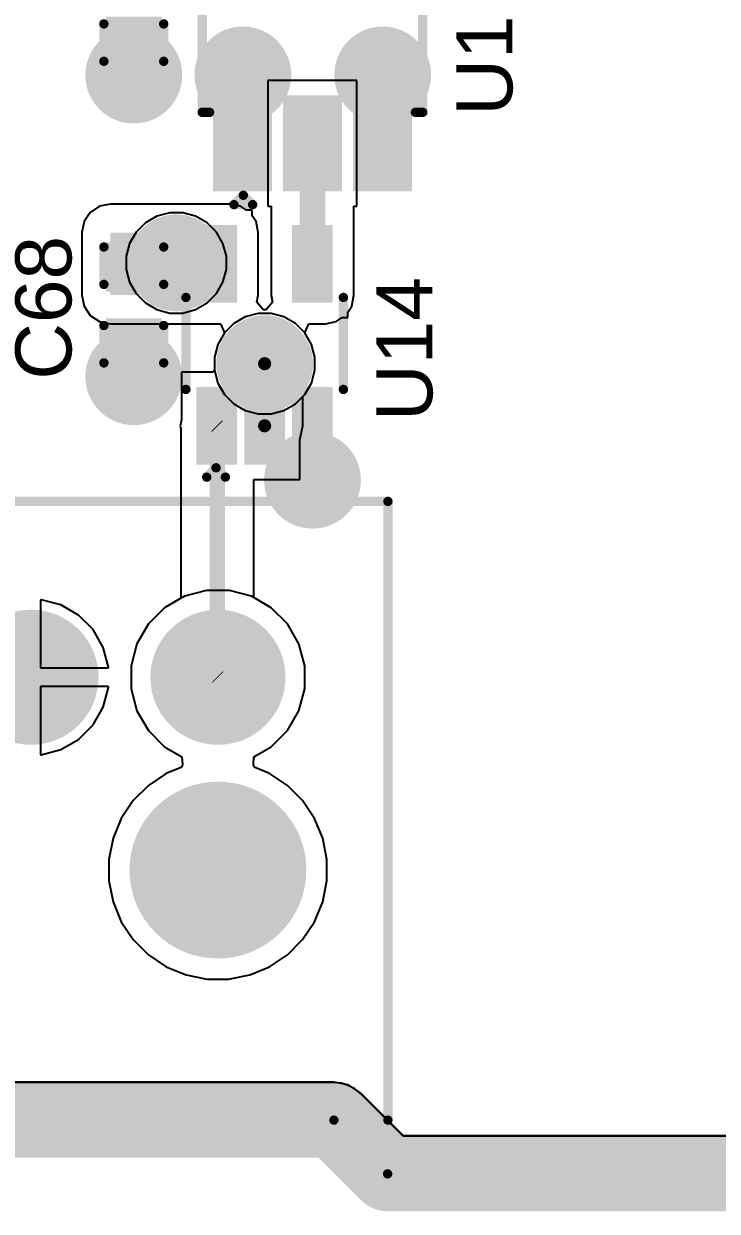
# Model space of a CAD drawing. Header units: inches. Extents: x -0.14 to 3.84, y -0.14 to 3.05.
# Drawn here: x 3.097 to 3.468, y -0.138 to 0.497 of the extents above; entities that cross this region are included whole.
import ezdxf

# ---------------------------------------------------------------- set-up
doc = ezdxf.new("R2010")
doc.units = ezdxf.units.IN
doc.header["$MEASUREMENT"] = 0
for name, color, linetype in [('Board Outline', 216, 'Continuous'), ('Bottom Layer', 5, 'Continuous'), ('Bottom Solder', 6, 'Continuous'), ('Ground Layer', 76, 'Continuous'), ('Multi-Layer', 9, 'Continuous'), ('Pad Holes', 156, 'Continuous'), ('Power Layer', 16, 'Continuous'), ('Top Layer', 1, 'Continuous'), ('Top Overlay', 2, 'Continuous'), ('Top Paste', 8, 'Continuous'), ('Top Solder', 216, 'Continuous'), ('Via Holes', 16, 'Continuous')]:
    doc.layers.add(name, color=color, linetype=linetype)
doc.styles.add('Arial', font='', dxfattribs={"height": 0.2})
doc.styles.get('Arial').set_extended_font_data('Arial')

# ---------------------------------------------------------------- blocks, each defined once
blk = doc.blocks.new('SC70_5_2')
at = {"layer": 'Top Layer'}
for points in [[(-0.0600398, 0.03247955), (-0.0265752, 0.03247955), (-0.0265752, 0.01870005), (-0.0600398, 0.01870005)], [(0.0265742, 0.03247955), (0.0600388, 0.03247955), (0.0600388, 0.01870005), (0.0265742, 0.01870005)], [(-0.0600398, 0.00688955), (-0.0265752, 0.00688955), (-0.0265752, -0.00688995), (-0.0600398, -0.00688995)], [(-0.0600398, -0.01870045), (-0.0265752, -0.01870045), (-0.0265752, -0.03247995), (-0.0600398, -0.03247995)], [(0.0265742, -0.01870045), (0.0600388, -0.01870045), (0.0600388, -0.03247995), (0.0265742, -0.03247995)]]:
    blk.add_hatch(color=1, dxfattribs=at).paths.add_polyline_path(points)
at = {"layer": 'Top Paste'}
for points in [[(-0.0600398, 0.03247955), (-0.0265752, 0.03247955), (-0.0265752, 0.01870005), (-0.0600398, 0.01870005)], [(0.0265742, 0.03247955), (0.0600388, 0.03247955), (0.0600388, 0.01870005), (0.0265742, 0.01870005)], [(-0.0600398, 0.00688955), (-0.0265752, 0.00688955), (-0.0265752, -0.00688995), (-0.0600398, -0.00688995)], [(-0.0600398, -0.01870045), (-0.0265752, -0.01870045), (-0.0265752, -0.03247995), (-0.0600398, -0.03247995)], [(0.0265742, -0.01870045), (0.0600388, -0.01870045), (0.0600388, -0.03247995), (0.0265742, -0.03247995)]]:
    blk.add_hatch(color=8, dxfattribs=at).paths.add_polyline_path(points)
at = {"layer": 'Top Solder'}
for points in [[(-0.0640398, 0.03647955), (-0.0225752, 0.03647955), (-0.0225752, 0.01470005), (-0.0640398, 0.01470005)], [(0.0225742, 0.03647955), (0.0640388, 0.03647955), (0.0640388, 0.01470005), (0.0225742, 0.01470005)], [(-0.0640398, 0.01088955), (-0.0225752, 0.01088955), (-0.0225752, -0.01088995), (-0.0640398, -0.01088995)], [(-0.0640398, -0.01470045), (-0.0225752, -0.01470045), (-0.0225752, -0.03647995), (-0.0640398, -0.03647995)], [(0.0225742, -0.01470045), (0.0640388, -0.01470045), (0.0640388, -0.03647995), (0.0225742, -0.03647995)]]:
    blk.add_hatch(color=216, dxfattribs=at).paths.add_polyline_path(points)
at = {"layer": 'Top Overlay'}
for points in [[(-0.0238735, 0.0421258, 0.005, 0.005, 0), (0.0253385, 0.0421258, 0.005, 0.005, 0)], [(-0.0707955, 0.0309998, 0.005, 0.005, 0), (-0.0657955, 0.0259998, 0.005, 0.005, 0)], [(-0.0707955, 0.0309998, 0.005, 0.005, 0), (-0.0707955, 0.0209998, 0.005, 0.005, 0)], [(-0.0657955, 0.0259998, 0.005, 0.005, 0), (-0.0707955, 0.0209998, 0.005, 0.005, 0)], [(-0.0238735, -0.0421262, 0.005, 0.005, 0), (0.0253385, -0.0421262, 0.005, 0.005, 0)]]:
    blk.add_lwpolyline(points, format="xyseb", dxfattribs=at)
for points in [[(-0.0251235, 0.0421258, 0.0025, 0.0025, 1), (-0.0226235, 0.0421258, 0.0025, 0.0025, 1)], [(0.0240885, 0.0421258, 0.0025, 0.0025, 1), (0.0265885, 0.0421258, 0.0025, 0.0025, 1)], [(-0.0720455, 0.0309998, 0.0025, 0.0025, 1), (-0.0695455, 0.0309998, 0.0025, 0.0025, 1)], [(-0.0720455, 0.0309998, 0.0025, 0.0025, 1), (-0.0695455, 0.0309998, 0.0025, 0.0025, 1)], [(-0.0670455, 0.0259998, 0.0025, 0.0025, 1), (-0.0645455, 0.0259998, 0.0025, 0.0025, 1)], [(-0.0670455, 0.0259998, 0.0025, 0.0025, 1), (-0.0645455, 0.0259998, 0.0025, 0.0025, 1)], [(-0.0720455, 0.0209998, 0.0025, 0.0025, 1), (-0.0695455, 0.0209998, 0.0025, 0.0025, 1)], [(-0.0720455, 0.0209998, 0.0025, 0.0025, 1), (-0.0695455, 0.0209998, 0.0025, 0.0025, 1)], [(-0.0251235, -0.0421262, 0.0025, 0.0025, 1), (-0.0226235, -0.0421262, 0.0025, 0.0025, 1)], [(0.0240885, -0.0421262, 0.0025, 0.0025, 1), (0.0265885, -0.0421262, 0.0025, 0.0025, 1)]]:
    blk.add_lwpolyline(points, format="xyseb", close=True, dxfattribs=at)
blk = doc.blocks.new('SOT_23_5_3')
at = {"layer": 'Top Layer'}
for points in [[(-0.07283505, 0.0492134), (-0.02952795, 0.0492134), (-0.02952795, 0.0255914), (-0.07283505, 0.0255914)], [(0.02952695, 0.0492134), (0.07283405, 0.0492134), (0.07283405, 0.0255914), (0.02952695, 0.0255914)], [(-0.07283505, 0.0118114), (-0.02952795, 0.0118114), (-0.02952795, -0.0118106), (-0.07283505, -0.0118106)], [(-0.07283505, -0.0255906), (-0.02952795, -0.0255906), (-0.02952795, -0.0492126), (-0.07283505, -0.0492126)], [(0.02952695, -0.0255906), (0.07283405, -0.0255906), (0.07283405, -0.0492126), (0.02952695, -0.0492126)]]:
    blk.add_hatch(color=1, dxfattribs=at).paths.add_polyline_path(points)
at = {"layer": 'Top Paste'}
for points in [[(-0.07283505, 0.0492134), (-0.02952795, 0.0492134), (-0.02952795, 0.0255914), (-0.07283505, 0.0255914)], [(0.02952695, 0.0492134), (0.07283405, 0.0492134), (0.07283405, 0.0255914), (0.02952695, 0.0255914)], [(-0.07283505, 0.0118114), (-0.02952795, 0.0118114), (-0.02952795, -0.0118106), (-0.07283505, -0.0118106)], [(-0.07283505, -0.0255906), (-0.02952795, -0.0255906), (-0.02952795, -0.0492126), (-0.07283505, -0.0492126)], [(0.02952695, -0.0255906), (0.07283405, -0.0255906), (0.07283405, -0.0492126), (0.02952695, -0.0492126)]]:
    blk.add_hatch(color=8, dxfattribs=at).paths.add_polyline_path(points)
at = {"layer": 'Top Solder'}
for points in [[(-0.07683505, 0.0532134), (-0.02552795, 0.0532134), (-0.02552795, 0.0215914), (-0.07683505, 0.0215914)], [(0.02552695, 0.0532134), (0.07683405, 0.0532134), (0.07683405, 0.0215914), (0.02552695, 0.0215914)], [(-0.07683505, 0.0158114), (-0.02552795, 0.0158114), (-0.02552795, -0.0158106), (-0.07683505, -0.0158106)], [(-0.07683505, -0.0215906), (-0.02552795, -0.0215906), (-0.02552795, -0.0532126), (-0.07683505, -0.0532126)], [(0.02552695, -0.0215906), (0.07683405, -0.0215906), (0.07683405, -0.0532126), (0.02552695, -0.0532126)]]:
    blk.add_hatch(color=216, dxfattribs=at).paths.add_polyline_path(points)
at = {"layer": 'Top Overlay'}
for points in [[(-0.0346055, 0.0590004, 0.005, 0.005, 0), (-0.0346055, 0.0550624, 0.005, 0.005, 0)], [(-0.0346055, 0.0590004, 0.005, 0.005, 0), (0.0343945, 0.0590004, 0.005, 0.005, 0)], [(0.0343945, 0.0590004, 0.005, 0.005, 0), (0.0343945, 0.0550624, 0.005, 0.005, 0)], [(-0.0839995, 0.0420004, 0.005, 0.005, 0), (-0.0839995, 0.0320004, 0.005, 0.005, 0)], [(-0.0839995, 0.0420004, 0.005, 0.005, 0), (-0.0789995, 0.0370004, 0.005, 0.005, 0)], [(-0.0789995, 0.0370004, 0.005, 0.005, 0), (-0.0839995, 0.0320004, 0.005, 0.005, 0)], [(0.0346465, 0.0173224, 0.005, 0.005, 0), (0.0346465, -0.0164576, 0.005, 0.005, 0)], [(-0.0346055, -0.0550636, 0.005, 0.005, 0), (-0.0346055, -0.0589996, 0.005, 0.005, 0)], [(-0.0346055, -0.0589996, 0.005, 0.005, 0), (0.0343945, -0.0589996, 0.005, 0.005, 0)], [(0.0343945, -0.0550636, 0.005, 0.005, 0), (0.0343945, -0.0589996, 0.005, 0.005, 0)]]:
    blk.add_lwpolyline(points, format="xyseb", dxfattribs=at)
for points in [[(-0.0358555, 0.0590004, 0.0025, 0.0025, 1), (-0.0333555, 0.0590004, 0.0025, 0.0025, 1)], [(-0.0358555, 0.0590004, 0.0025, 0.0025, 1), (-0.0333555, 0.0590004, 0.0025, 0.0025, 1)], [(-0.0358555, 0.0550624, 0.0025, 0.0025, 1), (-0.0333555, 0.0550624, 0.0025, 0.0025, 1)], [(0.0331445, 0.0590004, 0.0025, 0.0025, 1), (0.0356445, 0.0590004, 0.0025, 0.0025, 1)], [(0.0331445, 0.0590004, 0.0025, 0.0025, 1), (0.0356445, 0.0590004, 0.0025, 0.0025, 1)], [(0.0331445, 0.0550624, 0.0025, 0.0025, 1), (0.0356445, 0.0550624, 0.0025, 0.0025, 1)], [(-0.0852495, 0.0420004, 0.0025, 0.0025, 1), (-0.0827495, 0.0420004, 0.0025, 0.0025, 1)], [(-0.0852495, 0.0420004, 0.0025, 0.0025, 1), (-0.0827495, 0.0420004, 0.0025, 0.0025, 1)], [(-0.0802495, 0.0370004, 0.0025, 0.0025, 1), (-0.0777495, 0.0370004, 0.0025, 0.0025, 1)], [(-0.0802495, 0.0370004, 0.0025, 0.0025, 1), (-0.0777495, 0.0370004, 0.0025, 0.0025, 1)], [(-0.0852495, 0.0320004, 0.0025, 0.0025, 1), (-0.0827495, 0.0320004, 0.0025, 0.0025, 1)], [(-0.0852495, 0.0320004, 0.0025, 0.0025, 1), (-0.0827495, 0.0320004, 0.0025, 0.0025, 1)], [(0.0333965, 0.0173224, 0.0025, 0.0025, 1), (0.0358965, 0.0173224, 0.0025, 0.0025, 1)], [(0.0333965, -0.0164576, 0.0025, 0.0025, 1), (0.0358965, -0.0164576, 0.0025, 0.0025, 1)], [(-0.0358555, -0.0550636, 0.0025, 0.0025, 1), (-0.0333555, -0.0550636, 0.0025, 0.0025, 1)], [(-0.0358555, -0.0589996, 0.0025, 0.0025, 1), (-0.0333555, -0.0589996, 0.0025, 0.0025, 1)], [(-0.0358555, -0.0589996, 0.0025, 0.0025, 1), (-0.0333555, -0.0589996, 0.0025, 0.0025, 1)], [(0.0331445, -0.0550636, 0.0025, 0.0025, 1), (0.0356445, -0.0550636, 0.0025, 0.0025, 1)], [(0.0331445, -0.0589996, 0.0025, 0.0025, 1), (0.0356445, -0.0589996, 0.0025, 0.0025, 1)], [(0.0331445, -0.0589996, 0.0025, 0.0025, 1), (0.0356445, -0.0589996, 0.0025, 0.0025, 1)]]:
    blk.add_lwpolyline(points, format="xyseb", close=True, dxfattribs=at)
blk = doc.blocks.new('PLR237_T10BK_28')
at = {"layer": 'Bottom Layer'}
h = blk.add_hatch(color=5, dxfattribs=at)
edge = h.paths.add_edge_path()
edge.add_arc((-0.1000002, 0.0515743), 0.0433071, 0, 360)
h = blk.add_hatch(color=5, dxfattribs=at)
edge = h.paths.add_edge_path()
edge.add_arc((0.0999998, 0.0515743), 0.0433071, 0, 360)
h = blk.add_hatch(color=5, dxfattribs=at)
edge = h.paths.add_edge_path()
edge.add_arc((-0.1000002, -0.0515757), 0.031496, 0, 360)
h = blk.add_hatch(color=5, dxfattribs=at)
edge = h.paths.add_edge_path()
edge.add_arc((-2e-07, -0.0515757), 0.031496, 0, 360)
h = blk.add_hatch(color=5, dxfattribs=at)
edge = h.paths.add_edge_path()
edge.add_arc((0.0999998, -0.0515757), 0.031496, 0, 360)
at = {"layer": 'Bottom Solder'}
h = blk.add_hatch(color=6, dxfattribs=at)
edge = h.paths.add_edge_path()
edge.add_arc((-0.1000002, 0.0515743), 0.0473071, 0, 360)
h = blk.add_hatch(color=6, dxfattribs=at)
edge = h.paths.add_edge_path()
edge.add_arc((0.0999998, 0.0515743), 0.0473071, 0, 360)
h = blk.add_hatch(color=6, dxfattribs=at)
edge = h.paths.add_edge_path()
edge.add_arc((-0.1000002, -0.0515757), 0.035496, 0, 360)
h = blk.add_hatch(color=6, dxfattribs=at)
edge = h.paths.add_edge_path()
edge.add_arc((-2e-07, -0.0515757), 0.035496, 0, 360)
h = blk.add_hatch(color=6, dxfattribs=at)
edge = h.paths.add_edge_path()
edge.add_arc((0.0999998, -0.0515757), 0.035496, 0, 360)
at = {"layer": 'Ground Layer'}
h = blk.add_hatch(color=76, dxfattribs=at)
edge = h.paths.add_edge_path()
edge.add_arc((-0.1000002, 0.0515743), 0.0420472, 0, 360)
h = blk.add_hatch(color=76, dxfattribs=at)
edge = h.paths.add_edge_path()
edge.add_arc((0.0999998, 0.0515743), 0.0420472, 0, 360)
h = blk.add_hatch(color=76, dxfattribs=at)
edge = h.paths.add_edge_path()
edge.add_arc((-0.1000002, -0.0515757), 0.0361417, 0, 360)
h = blk.add_hatch(color=76, dxfattribs=at)
edge = h.paths.add_edge_path()
edge.add_arc((0.0999998, -0.0515757), 0.0361417, 0, 360)
at = {"layer": 'Multi-Layer'}
h = blk.add_hatch(color=9, dxfattribs=at)
edge = h.paths.add_edge_path()
edge.add_arc((-0.1000002, 0.0515743), 0.0433071, 0, 360)
h = blk.add_hatch(color=9, dxfattribs=at)
edge = h.paths.add_edge_path()
edge.add_arc((0.0999998, 0.0515743), 0.0433071, 0, 360)
h = blk.add_hatch(color=9, dxfattribs=at)
edge = h.paths.add_edge_path()
edge.add_arc((-0.1000002, -0.0515757), 0.031496, 0, 360)
h = blk.add_hatch(color=9, dxfattribs=at)
edge = h.paths.add_edge_path()
edge.add_arc((-2e-07, -0.0515757), 0.031496, 0, 360)
h = blk.add_hatch(color=9, dxfattribs=at)
edge = h.paths.add_edge_path()
edge.add_arc((0.0999998, -0.0515757), 0.031496, 0, 360)
at = {"layer": 'Pad Holes'}
h = blk.add_hatch(color=7, dxfattribs=at)
edge = h.paths.add_edge_path()
edge.add_arc((-0.1000002, 0.0515743), 0.0220472, 0, 360)
h = blk.add_hatch(color=7, dxfattribs=at)
edge = h.paths.add_edge_path()
edge.add_arc((0.0999998, 0.0515743), 0.0220472, 0, 360)
h = blk.add_hatch(color=7, dxfattribs=at)
edge = h.paths.add_edge_path()
edge.add_arc((-0.1000002, -0.0515757), 0.0161417, 0, 360)
h = blk.add_hatch(color=7, dxfattribs=at)
edge = h.paths.add_edge_path()
edge.add_arc((-2e-07, -0.0515757), 0.0161417, 0, 360)
h = blk.add_hatch(color=7, dxfattribs=at)
edge = h.paths.add_edge_path()
edge.add_arc((0.0999998, -0.0515757), 0.0161417, 0, 360)
at = {"layer": 'Power Layer'}
h = blk.add_hatch(color=16, dxfattribs=at)
edge = h.paths.add_edge_path()
edge.add_arc((-0.1000002, 0.0515743), 0.0420472, 0, 360)
h = blk.add_hatch(color=16, dxfattribs=at)
edge = h.paths.add_edge_path()
edge.add_arc((0.0999998, 0.0515743), 0.0420472, 0, 360)
h = blk.add_hatch(color=16, dxfattribs=at)
edge = h.paths.add_edge_path()
edge.add_arc((-0.1000002, -0.0515757), 0.0361417, 0, 360)
h = blk.add_hatch(color=16, dxfattribs=at)
edge = h.paths.add_edge_path()
edge.add_arc((-2e-07, -0.0515757), 0.0361417, 0, 360)
h = blk.add_hatch(color=16, dxfattribs=at)
edge = h.paths.add_edge_path()
edge.add_arc((0.0999998, -0.0515757), 0.0361417, 0, 360)
at = {"layer": 'Top Layer'}
h = blk.add_hatch(color=1, dxfattribs=at)
edge = h.paths.add_edge_path()
edge.add_arc((-0.1000002, 0.0515743), 0.0433071, 0, 360)
h = blk.add_hatch(color=1, dxfattribs=at)
edge = h.paths.add_edge_path()
edge.add_arc((0.0999998, 0.0515743), 0.0433071, 0, 360)
h = blk.add_hatch(color=1, dxfattribs=at)
edge = h.paths.add_edge_path()
edge.add_arc((-0.1000002, -0.0515757), 0.031496, 0, 360)
h = blk.add_hatch(color=1, dxfattribs=at)
edge = h.paths.add_edge_path()
edge.add_arc((-2e-07, -0.0515757), 0.031496, 0, 360)
h = blk.add_hatch(color=1, dxfattribs=at)
edge = h.paths.add_edge_path()
edge.add_arc((0.0999998, -0.0515757), 0.031496, 0, 360)
at = {"layer": 'Top Solder'}
h = blk.add_hatch(color=216, dxfattribs=at)
edge = h.paths.add_edge_path()
edge.add_arc((-0.1000002, 0.0515743), 0.0473071, 0, 360)
h = blk.add_hatch(color=216, dxfattribs=at)
edge = h.paths.add_edge_path()
edge.add_arc((0.0999998, 0.0515743), 0.0473071, 0, 360)
h = blk.add_hatch(color=216, dxfattribs=at)
edge = h.paths.add_edge_path()
edge.add_arc((-0.1000002, -0.0515757), 0.035496, 0, 360)
h = blk.add_hatch(color=216, dxfattribs=at)
edge = h.paths.add_edge_path()
edge.add_arc((-2e-07, -0.0515757), 0.035496, 0, 360)
h = blk.add_hatch(color=216, dxfattribs=at)
edge = h.paths.add_edge_path()
edge.add_arc((0.0999998, -0.0515757), 0.035496, 0, 360)
at = {"layer": 'Top Overlay'}
for points in [[(0.1909458, 0.1853543, 0.005, 0.005, 0), (-0.1909442, 0.1853543, 0.005, 0.005, 0)], [(-0.1909442, 0.1853543, 0.005, 0.005, 0), (-0.1909442, -0.1456697, 0.005, 0.005, 0)], [(0.1909458, 0.1853543, 0.005, 0.005, 0), (0.1909458, -0.1456697, 0.005, 0.005, 0)], [(0.1909458, -0.1456697, 0.005, 0.005, 0), (-0.1909442, -0.1456697, 0.005, 0.005, 0)]]:
    blk.add_lwpolyline(points, format="xyseb", dxfattribs=at)
for points in [[(-0.1921942, 0.1853543, 0.0025, 0.0025, 1), (-0.1896942, 0.1853543, 0.0025, 0.0025, 1)], [(-0.1921942, 0.1853543, 0.0025, 0.0025, 1), (-0.1896942, 0.1853543, 0.0025, 0.0025, 1)], [(0.1896958, 0.1853543, 0.0025, 0.0025, 1), (0.1921958, 0.1853543, 0.0025, 0.0025, 1)], [(0.1896958, 0.1853543, 0.0025, 0.0025, 1), (0.1921958, 0.1853543, 0.0025, 0.0025, 1)], [(-0.1921942, -0.1456697, 0.0025, 0.0025, 1), (-0.1896942, -0.1456697, 0.0025, 0.0025, 1)], [(-0.1921942, -0.1456697, 0.0025, 0.0025, 1), (-0.1896942, -0.1456697, 0.0025, 0.0025, 1)], [(0.1896958, -0.1456697, 0.0025, 0.0025, 1), (0.1921958, -0.1456697, 0.0025, 0.0025, 1)], [(0.1896958, -0.1456697, 0.0025, 0.0025, 1), (0.1921958, -0.1456697, 0.0025, 0.0025, 1)]]:
    blk.add_lwpolyline(points, format="xyseb", close=True, dxfattribs=at)
at = {"layer": 'Top Overlay', "style": 'Arial'}
blk.add_text('1', height=0.03, rotation=180, dxfattribs=at).set_placement((0.1696948, -0.0304234))
blk = doc.blocks.new('C___0402_98')
at = {"layer": 'Top Layer'}
for points in [[(-0.0275001, -0.0125002), (-0.0275001, 0.0124998), (-0.0095001, 0.0124998), (-0.009500100000000001, -0.0125002)], [(0.009499899999999999, -0.0125002), (0.009499900000000002, 0.0124998), (0.0274999, 0.0124998), (0.0274999, -0.0125002)]]:
    blk.add_hatch(color=1, dxfattribs=at).paths.add_polyline_path(points)
at = {"layer": 'Top Paste'}
for points in [[(-0.0275001, -0.0125002), (-0.0275001, 0.0124998), (-0.0095001, 0.0124998), (-0.009500100000000001, -0.0125002)], [(0.009499899999999999, -0.0125002), (0.009499900000000002, 0.0124998), (0.0274999, 0.0124998), (0.0274999, -0.0125002)]]:
    blk.add_hatch(color=8, dxfattribs=at).paths.add_polyline_path(points)
at = {"layer": 'Top Solder'}
for points in [[(-0.0298623, -0.0148624), (-0.0298623, 0.014862), (-0.007137899999999998, 0.014862), (-0.007137900000000002, -0.0148624)], [(0.007137699999999999, -0.0148624), (0.007137700000000001, 0.014862), (0.0298621, 0.014862), (0.0298621, -0.0148624)]]:
    blk.add_hatch(color=216, dxfattribs=at).paths.add_polyline_path(points)
at = {"layer": 'Top Overlay'}
for points in [[(-0.0310001, 0.0159998, 0.005, 0.005, 0), (-0.0110001, 0.0159998, 0.005, 0.005, 0)], [(-0.0310001, 0.0159998, 0.005, 0.005, 0), (-0.0310001, -0.0160002, 0.005, 0.005, 0)], [(0.0109999, 0.0159998, 0.005, 0.005, 0), (0.0309999, 0.0159998, 0.005, 0.005, 0)], [(0.0309999, 0.0159998, 0.005, 0.005, 0), (0.0309999, -0.0160002, 0.005, 0.005, 0)], [(-0.0310001, -0.0160002, 0.005, 0.005, 0), (-0.0110001, -0.0160002, 0.005, 0.005, 0)], [(0.0109999, -0.0160002, 0.005, 0.005, 0), (0.0309999, -0.0160002, 0.005, 0.005, 0)]]:
    blk.add_lwpolyline(points, format="xyseb", dxfattribs=at)
for points in [[(-0.0322501, 0.0159998, 0.0025, 0.0025, 1), (-0.0297501, 0.0159998, 0.0025, 0.0025, 1)], [(-0.0322501, 0.0159998, 0.0025, 0.0025, 1), (-0.0297501, 0.0159998, 0.0025, 0.0025, 1)], [(-0.0122501, 0.0159998, 0.0025, 0.0025, 1), (-0.0097501, 0.0159998, 0.0025, 0.0025, 1)], [(0.0097499, 0.0159998, 0.0025, 0.0025, 1), (0.0122499, 0.0159998, 0.0025, 0.0025, 1)], [(0.0297499, 0.0159998, 0.0025, 0.0025, 1), (0.0322499, 0.0159998, 0.0025, 0.0025, 1)], [(0.0297499, 0.0159998, 0.0025, 0.0025, 1), (0.0322499, 0.0159998, 0.0025, 0.0025, 1)], [(-0.0322501, -0.0160002, 0.0025, 0.0025, 1), (-0.0297501, -0.0160002, 0.0025, 0.0025, 1)], [(-0.0322501, -0.0160002, 0.0025, 0.0025, 1), (-0.0297501, -0.0160002, 0.0025, 0.0025, 1)], [(-0.0122501, -0.0160002, 0.0025, 0.0025, 1), (-0.0097501, -0.0160002, 0.0025, 0.0025, 1)], [(0.0097499, -0.0160002, 0.0025, 0.0025, 1), (0.0122499, -0.0160002, 0.0025, 0.0025, 1)], [(0.0297499, -0.0160002, 0.0025, 0.0025, 1), (0.0322499, -0.0160002, 0.0025, 0.0025, 1)], [(0.0297499, -0.0160002, 0.0025, 0.0025, 1), (0.0322499, -0.0160002, 0.0025, 0.0025, 1)]]:
    blk.add_lwpolyline(points, format="xyseb", close=True, dxfattribs=at)
blk = doc.blocks.new('C___0402_99')
at = {"layer": 'Top Layer'}
for points in [[(-0.0275006, -0.0125002), (-0.0275006, 0.0124998), (-0.009500599999999998, 0.0124998), (-0.009500600000000001, -0.0125002)], [(0.009499399999999998, -0.0125002), (0.009499400000000002, 0.0124998), (0.0274994, 0.0124998), (0.0274994, -0.0125002)]]:
    blk.add_hatch(color=1, dxfattribs=at).paths.add_polyline_path(points)
at = {"layer": 'Top Paste'}
for points in [[(-0.0275006, -0.0125002), (-0.0275006, 0.0124998), (-0.009500599999999998, 0.0124998), (-0.009500600000000001, -0.0125002)], [(0.009499399999999998, -0.0125002), (0.009499400000000002, 0.0124998), (0.0274994, 0.0124998), (0.0274994, -0.0125002)]]:
    blk.add_hatch(color=8, dxfattribs=at).paths.add_polyline_path(points)
at = {"layer": 'Top Solder'}
for points in [[(-0.0298628, -0.0148624), (-0.0298628, 0.014862), (-0.007138399999999999, 0.014862), (-0.007138400000000001, -0.0148624)], [(0.007137199999999999, -0.0148624), (0.007137200000000002, 0.014862), (0.0298616, 0.014862), (0.0298616, -0.0148624)]]:
    blk.add_hatch(color=216, dxfattribs=at).paths.add_polyline_path(points)
at = {"layer": 'Top Overlay'}
for points in [[(-0.0310006, 0.0159998, 0.005, 0.005, 0), (-0.0310006, -0.0160002, 0.005, 0.005, 0)], [(-0.0310006, 0.0159998, 0.005, 0.005, 0), (-0.0110006, 0.0159998, 0.005, 0.005, 0)], [(0.0109994, 0.0159998, 0.005, 0.005, 0), (0.0309994, 0.0159998, 0.005, 0.005, 0)], [(0.0309994, 0.0159998, 0.005, 0.005, 0), (0.0309994, -0.0160002, 0.005, 0.005, 0)], [(-0.0310006, -0.0160002, 0.005, 0.005, 0), (-0.0110006, -0.0160002, 0.005, 0.005, 0)], [(0.0109994, -0.0160002, 0.005, 0.005, 0), (0.0309994, -0.0160002, 0.005, 0.005, 0)]]:
    blk.add_lwpolyline(points, format="xyseb", dxfattribs=at)
for points in [[(-0.0322506, 0.0159998, 0.0025, 0.0025, 1), (-0.0297506, 0.0159998, 0.0025, 0.0025, 1)], [(-0.0322506, 0.0159998, 0.0025, 0.0025, 1), (-0.0297506, 0.0159998, 0.0025, 0.0025, 1)], [(-0.0122506, 0.0159998, 0.0025, 0.0025, 1), (-0.0097506, 0.0159998, 0.0025, 0.0025, 1)], [(0.0097494, 0.0159998, 0.0025, 0.0025, 1), (0.0122494, 0.0159998, 0.0025, 0.0025, 1)], [(0.0297494, 0.0159998, 0.0025, 0.0025, 1), (0.0322494, 0.0159998, 0.0025, 0.0025, 1)], [(0.0297494, 0.0159998, 0.0025, 0.0025, 1), (0.0322494, 0.0159998, 0.0025, 0.0025, 1)], [(-0.0322506, -0.0160002, 0.0025, 0.0025, 1), (-0.0297506, -0.0160002, 0.0025, 0.0025, 1)], [(-0.0322506, -0.0160002, 0.0025, 0.0025, 1), (-0.0297506, -0.0160002, 0.0025, 0.0025, 1)], [(-0.0122506, -0.0160002, 0.0025, 0.0025, 1), (-0.0097506, -0.0160002, 0.0025, 0.0025, 1)], [(0.0097494, -0.0160002, 0.0025, 0.0025, 1), (0.0122494, -0.0160002, 0.0025, 0.0025, 1)], [(0.0297494, -0.0160002, 0.0025, 0.0025, 1), (0.0322494, -0.0160002, 0.0025, 0.0025, 1)], [(0.0297494, -0.0160002, 0.0025, 0.0025, 1), (0.0322494, -0.0160002, 0.0025, 0.0025, 1)]]:
    blk.add_lwpolyline(points, format="xyseb", close=True, dxfattribs=at)

msp = doc.modelspace()

# ---------------------------------------------------------------- hatches: boundary and pattern name
at = {"layer": 'Bottom Layer'}
h = msp.add_hatch(color=5, dxfattribs=at)
edge = h.paths.add_edge_path()
edge.add_arc((3.1557488, 0.4696979), 0.011811, 0, 360)
h = msp.add_hatch(color=5, dxfattribs=at)
edge = h.paths.add_edge_path()
edge.add_arc((3.2141222, 0.4697906), 0.011811, 0, 360)
h = msp.add_hatch(color=5, dxfattribs=at)
edge = h.paths.add_edge_path()
edge.add_arc((3.2889262, 0.4697906), 0.011811, 0, 360)
h = msp.add_hatch(color=5, dxfattribs=at)
edge = h.paths.add_edge_path()
edge.add_arc((3.1784777, 0.3692374), 0.011811, 0, 360)
h = msp.add_hatch(color=5, dxfattribs=at)
edge = h.paths.add_edge_path()
edge.add_arc((3.2257478, 0.3153135), 0.011811, 0, 360)
h = msp.add_hatch(color=5, dxfattribs=at)
edge = h.paths.add_edge_path()
edge.add_arc((3.1557488, 0.3083559), 0.011811, 0, 360)
h = msp.add_hatch(color=5, dxfattribs=at)
edge = h.paths.add_edge_path()
edge.add_arc((3.2513388, 0.253), 0.011811, 0, 360)
at = {"layer": 'Bottom Solder'}
h = msp.add_hatch(color=6, dxfattribs=at)
edge = h.paths.add_edge_path()
edge.add_arc((3.1557488, 0.4696979), 0.015811, 0, 360)
h = msp.add_hatch(color=6, dxfattribs=at)
edge = h.paths.add_edge_path()
edge.add_arc((3.2141222, 0.4697906), 0.015811, 0, 360)
h = msp.add_hatch(color=6, dxfattribs=at)
edge = h.paths.add_edge_path()
edge.add_arc((3.2889262, 0.4697906), 0.015811, 0, 360)
h = msp.add_hatch(color=6, dxfattribs=at)
edge = h.paths.add_edge_path()
edge.add_arc((3.1784777, 0.3692374), 0.015811, 0, 360)
h = msp.add_hatch(color=6, dxfattribs=at)
edge = h.paths.add_edge_path()
edge.add_arc((3.2257478, 0.3153135), 0.015811, 0, 360)
h = msp.add_hatch(color=6, dxfattribs=at)
edge = h.paths.add_edge_path()
edge.add_arc((3.1557488, 0.3083559), 0.015811, 0, 360)
h = msp.add_hatch(color=6, dxfattribs=at)
edge = h.paths.add_edge_path()
edge.add_arc((3.2513388, 0.253), 0.015811, 0, 360)
at = {"layer": 'Ground Layer'}
h = msp.add_hatch(color=76, dxfattribs=at)
edge = h.paths.add_edge_path()
edge.add_arc((3.1784777, 0.3692374), 0.0259055, 0, 360)
h = msp.add_hatch(color=76, dxfattribs=at)
edge = h.paths.add_edge_path()
edge.add_arc((3.2257478, 0.3153135), 0.0259055, 0, 360)
at = {"layer": 'Power Layer'}
h = msp.add_hatch(color=16, dxfattribs=at)
edge = h.paths.add_edge_path()
edge.add_arc((3.1557488, 0.4696979), 0.0259055, 0, 360)
h = msp.add_hatch(color=16, dxfattribs=at)
edge = h.paths.add_edge_path()
edge.add_arc((3.2141222, 0.4697906), 0.0259055, 0, 360)
h = msp.add_hatch(color=16, dxfattribs=at)
edge = h.paths.add_edge_path()
edge.add_arc((3.2889262, 0.4697906), 0.0259055, 0, 360)
h = msp.add_hatch(color=16, dxfattribs=at)
edge = h.paths.add_edge_path()
edge.add_arc((3.1557488, 0.3083559), 0.0259055, 0, 360)
h = msp.add_hatch(color=16, dxfattribs=at)
edge = h.paths.add_edge_path()
edge.add_arc((3.2513388, 0.253), 0.0259055, 0, 360)
at = {"layer": 'Top Layer'}
for points in [[(3.1438972, 0.4698577), (3.1675552, 0.4698577), (3.1675552, 0.4895793), (3.1438972, 0.4895793)], [(3.244449, 0.3519731), (3.2582286, 0.3519731), (3.2582286, 0.4332173), (3.244449, 0.4332173)], [(3.1432488, 0.3519731), (3.2070486, 0.3519731), (3.2070486, 0.3854377), (3.1432488, 0.3854377)], [(3.1438972, 0.3085157), (3.1675552, 0.3085157), (3.1675552, 0.3282373), (3.1438972, 0.3282373)]]:
    msp.add_hatch(color=1, dxfattribs=at).paths.add_polyline_path(points)
h = msp.add_hatch(color=1, dxfattribs=at)
edge = h.paths.add_edge_path()
edge.add_arc((3.1557488, 0.4696979), 0.011811, 0, 360)
h = msp.add_hatch(color=1, dxfattribs=at)
edge = h.paths.add_edge_path()
edge.add_arc((3.2141222, 0.4697906), 0.011811, 0, 360)
h = msp.add_hatch(color=1, dxfattribs=at)
edge = h.paths.add_edge_path()
edge.add_arc((3.2889262, 0.4697906), 0.011811, 0, 360)
h = msp.add_hatch(color=1, dxfattribs=at)
edge = h.paths.add_edge_path()
edge.add_arc((3.1784777, 0.3692374), 0.011811, 0, 360)
h = msp.add_hatch(color=1, dxfattribs=at)
edge = h.paths.add_edge_path()
edge.add_arc((3.2257478, 0.3153135), 0.011811, 0, 360)
h = msp.add_hatch(color=1, dxfattribs=at)
edge = h.paths.add_edge_path()
edge.add_arc((3.1557488, 0.3083559), 0.011811, 0, 360)
h = msp.add_hatch(color=1, dxfattribs=at)
edge = h.paths.add_edge_path()
edge.add_arc((3.2513388, 0.253), 0.011811, 0, 360)
at = {"layer": 'Top Solder'}
h = msp.add_hatch(color=216, dxfattribs=at)
edge = h.paths.add_edge_path()
edge.add_arc((3.1557488, 0.4696979), 0.015811, 0, 360)
h = msp.add_hatch(color=216, dxfattribs=at)
edge = h.paths.add_edge_path()
edge.add_arc((3.2141222, 0.4697906), 0.015811, 0, 360)
h = msp.add_hatch(color=216, dxfattribs=at)
edge = h.paths.add_edge_path()
edge.add_arc((3.2889262, 0.4697906), 0.015811, 0, 360)
h = msp.add_hatch(color=216, dxfattribs=at)
edge = h.paths.add_edge_path()
edge.add_arc((3.1784777, 0.3692374), 0.015811, 0, 360)
h = msp.add_hatch(color=216, dxfattribs=at)
edge = h.paths.add_edge_path()
edge.add_arc((3.2257478, 0.3153135), 0.015811, 0, 360)
h = msp.add_hatch(color=216, dxfattribs=at)
edge = h.paths.add_edge_path()
edge.add_arc((3.1557488, 0.3083559), 0.015811, 0, 360)
h = msp.add_hatch(color=216, dxfattribs=at)
edge = h.paths.add_edge_path()
edge.add_arc((3.2513388, 0.253), 0.015811, 0, 360)
at = {"layer": 'Via Holes'}
h = msp.add_hatch(color=7, dxfattribs=at)
edge = h.paths.add_edge_path()
edge.add_arc((3.1557488, 0.4696979), 0.0059055, 0, 360)
h = msp.add_hatch(color=7, dxfattribs=at)
edge = h.paths.add_edge_path()
edge.add_arc((3.2141222, 0.4697906), 0.0059055, 0, 360)
h = msp.add_hatch(color=7, dxfattribs=at)
edge = h.paths.add_edge_path()
edge.add_arc((3.2889262, 0.4697906), 0.0059055, 0, 360)
h = msp.add_hatch(color=7, dxfattribs=at)
edge = h.paths.add_edge_path()
edge.add_arc((3.1784777, 0.3692374), 0.0059055, 0, 360)
h = msp.add_hatch(color=7, dxfattribs=at)
edge = h.paths.add_edge_path()
edge.add_arc((3.2257478, 0.3153135), 0.0059055, 0, 360)
h = msp.add_hatch(color=7, dxfattribs=at)
edge = h.paths.add_edge_path()
edge.add_arc((3.1557488, 0.3083559), 0.0059055, 0, 360)
h = msp.add_hatch(color=7, dxfattribs=at)
edge = h.paths.add_edge_path()
edge.add_arc((3.2513388, 0.253), 0.0059055, 0, 360)

# ---------------------------------------------------------------- linework, layer by layer
at = {"layer": 'Board Outline'}
for points in [[(2.9386968, -0.0893806, 0.005, 0.005, 0), (3.2628008, -0.0893806, 0.005, 0.005, 0)], [(3.2628008, -0.0893806, 0.005, 0.005, 0), (3.2915339, -0.1181137, 0.005, 0.005, 0)], [(3.2915339, -0.1181137, 0.005, 0.005, 0), (3.8188952, -0.1181137, 0.005, 0.005, 0)]]:
    msp.add_lwpolyline(points, format="xyseb", dxfattribs=at)
for points in [[(3.2615508, -0.0893806, 0.0025, 0.0025, 1), (3.2640508, -0.0893806, 0.0025, 0.0025, 1)], [(3.2615508, -0.0893806, 0.0025, 0.0025, 1), (3.2640508, -0.0893806, 0.0025, 0.0025, 1)], [(3.2902839, -0.1181137, 0.0025, 0.0025, 1), (3.2927839, -0.1181137, 0.0025, 0.0025, 1)], [(3.2902839, -0.1181137, 0.0025, 0.0025, 1), (3.2927839, -0.1181137, 0.0025, 0.0025, 1)]]:
    msp.add_lwpolyline(points, format="xyseb", close=True, dxfattribs=at)
at = {"layer": 'Bottom Layer'}
for p, q in [((3.168129, 0.3942213), (3.1620153, 0.3906916)), ((3.174948, 0.3960484), (3.168129, 0.3942213)), ((3.1820074, 0.3960484), (3.174948, 0.3960484)), ((3.1888264, 0.3942213), (3.1820074, 0.3960484)), ((3.1949401, 0.3906916), (3.1888264, 0.3942213)), ((3.1620153, 0.3906916), (3.1570235, 0.3856998)), ((3.1999319, 0.3856998), (3.1949401, 0.3906916)), ((3.1570235, 0.3856998), (3.1534938, 0.3795861)), ((3.2034616, 0.3795861), (3.1999319, 0.3856998)), ((3.1534938, 0.3795861), (3.1516667, 0.3727671)), ((3.2052887, 0.3727671), (3.2034616, 0.3795861)), ((3.1516667, 0.3727671), (3.1516667, 0.3657077)), ((3.2052887, 0.3657077), (3.2052887, 0.3727671)), ((3.1516667, 0.3657077), (3.1534938, 0.3588887)), ((3.2034616, 0.3588887), (3.2052887, 0.3657077)), ((3.1534938, 0.3588887), (3.1570235, 0.352775)), ((3.1999319, 0.352775), (3.2034616, 0.3588887)), ((3.1570235, 0.352775), (3.1620153, 0.3477832)), ((3.1949401, 0.3477832), (3.1999319, 0.352775)), ((3.1620153, 0.3477832), (3.168129, 0.3442535)), ((3.168129, 0.3442535), (3.174948, 0.3424264)), ((3.1820074, 0.3424264), (3.1888264, 0.3442535)), ((3.1888264, 0.3442535), (3.1949401, 0.3477832)), ((3.174948, 0.3424264), (3.1820074, 0.3424264)), ((3.2092854, 0.3367677), (3.2042936, 0.3317759)), ((3.2153991, 0.3402974), (3.2092854, 0.3367677)), ((3.2222181, 0.3421245), (3.2153991, 0.3402974)), ((3.2292775, 0.3421245), (3.2222181, 0.3421245)), ((3.2360965, 0.3402974), (3.2292775, 0.3421245)), ((3.2422102, 0.3367677), (3.2360965, 0.3402974)), ((3.247202, 0.3317759), (3.2422102, 0.3367677)), ((3.2042936, 0.3317759), (3.2007639, 0.3256622)), ((3.2507317, 0.3256622), (3.247202, 0.3317759)), ((3.2007639, 0.3256622), (3.1989368, 0.3188432)), ((3.2525588, 0.3188432), (3.2507317, 0.3256622)), ((3.1989368, 0.3188432), (3.1989368, 0.3117838)), ((3.2525588, 0.3117838), (3.2525588, 0.3188432)), ((3.1989368, 0.3117838), (3.2007639, 0.3049648)), ((3.2507317, 0.3049648), (3.2525588, 0.3117838)), ((3.2007639, 0.3049648), (3.2042936, 0.2988511)), ((3.247202, 0.2988511), (3.2507317, 0.3049648)), ((3.2042936, 0.2988511), (3.2092854, 0.2938593)), ((3.2422102, 0.2938593), (3.247202, 0.2988511)), ((3.2092854, 0.2938593), (3.2153991, 0.2903296)), ((3.2360965, 0.2903296), (3.2422102, 0.2938593)), ((3.2153991, 0.2903296), (3.2222181, 0.2885025)), ((3.2222181, 0.2885025), (3.2292775, 0.2885025)), ((3.2292775, 0.2885025), (3.2360965, 0.2903296)), ((3.182802, 0.1908768), (3.1721996, 0.1847555)), ((3.1946275, 0.1940454), (3.182802, 0.1908768)), ((3.2068701, 0.1940454), (3.1946275, 0.1940454)), ((3.2186956, 0.1908768), (3.2068701, 0.1940454)), ((3.229298, 0.1847555), (3.2186956, 0.1908768)), ((3.1062119, 0.1890454), (3.1057488, 0.1890454)), ((3.1057488, 0.1890454), (3.1057488, 0.1525494)), ((3.1167657, 0.1862175), (3.1062119, 0.1890454)), ((3.126228, 0.1807545), (3.1167657, 0.1862175)), ((3.1721996, 0.1847555), (3.1635427, 0.1760986)), ((3.2379549, 0.1760986), (3.229298, 0.1847555)), ((3.1339539, 0.1730286), (3.126228, 0.1807545)), ((3.1394169, 0.1635663), (3.1339539, 0.1730286)), ((3.1635427, 0.1760986), (3.1574214, 0.1654962)), ((3.2440762, 0.1654962), (3.2379549, 0.1760986)), ((3.1574214, 0.1654962), (3.1542528, 0.1536707)), ((3.2472448, 0.1536707), (3.2440762, 0.1654962)), ((3.1422448, 0.1530125), (3.1394169, 0.1635663)), ((3.1057488, 0.1525494), (3.1422448, 0.1525494)), ((3.1422448, 0.1525494), (3.1422448, 0.1530125)), ((3.1542528, 0.1536707), (3.1542528, 0.1414281)), ((3.2472448, 0.1414281), (3.2472448, 0.1536707)), ((3.1422448, 0.1425494), (3.1057488, 0.1425494)), ((3.1057488, 0.1425494), (3.1057488, 0.1060534)), ((3.1394169, 0.1315325), (3.1422448, 0.1420863)), ((3.1422448, 0.1420863), (3.1422448, 0.1425494)), ((3.1542528, 0.1414281), (3.1574214, 0.1296026)), ((3.2440762, 0.1296026), (3.2472448, 0.1414281)), ((3.1339539, 0.1220702), (3.1394169, 0.1315325)), ((3.1574214, 0.1296026), (3.1635427, 0.1190002)), ((3.2379549, 0.1190002), (3.2440762, 0.1296026)), ((3.126228, 0.1143443), (3.1339539, 0.1220702)), ((3.1635427, 0.1190002), (3.1721996, 0.1103433)), ((3.229298, 0.1103433), (3.2379549, 0.1190002)), ((3.1062119, 0.1060534), (3.1167657, 0.1088813)), ((3.1167657, 0.1088813), (3.126228, 0.1143443)), ((3.1721996, 0.1103433), (3.1815245, 0.1049596)), ((3.2199731, 0.1049596), (3.229298, 0.1103433)), ((3.1057488, 0.1060534), (3.1062119, 0.1060534)), ((3.1815245, 0.1049596), (3.181787, 0.100838)), ((3.2197106, 0.100838), (3.2199731, 0.1049596)), ((3.17313, 0.0960705), (3.1635802, 0.0896895)), ((3.1813823, 0.0994887), (3.17313, 0.0960705)), ((3.181787, 0.100838), (3.1813823, 0.0994887)), ((3.2201153, 0.0994887), (3.2197106, 0.100838)), ((3.2283676, 0.0960705), (3.2201153, 0.0994887)), ((3.2379174, 0.0896895), (3.2283676, 0.0960705)), ((3.1635802, 0.0896895), (3.1554587, 0.081568)), ((3.2460389, 0.081568), (3.2379174, 0.0896895)), ((3.1554587, 0.081568), (3.1490777, 0.0720182)), ((3.2524199, 0.0720182), (3.2460389, 0.081568)), ((3.1490777, 0.0720182), (3.1446824, 0.0614069)), ((3.2568152, 0.0614069), (3.2524199, 0.0720182)), ((3.1446824, 0.0614069), (3.1424417, 0.0501421)), ((3.2590559, 0.0501421), (3.2568152, 0.0614069)), ((3.1424417, 0.0501421), (3.1424417, 0.0386567)), ((3.2590559, 0.0386567), (3.2590559, 0.0501421)), ((3.1424417, 0.0386567), (3.1446824, 0.0273919)), ((3.2568152, 0.0273919), (3.2590559, 0.0386567)), ((3.1446824, 0.0273919), (3.1490777, 0.0167806)), ((3.2524199, 0.0167806), (3.2568152, 0.0273919)), ((3.1490777, 0.0167806), (3.1554587, 0.0072308)), ((3.2460389, 0.0072308), (3.2524199, 0.0167806)), ((3.1554587, 0.0072308), (3.1635802, -0.0008907)), ((3.2379174, -0.0008907), (3.2460389, 0.0072308)), ((3.1635802, -0.0008907), (3.17313, -0.0072717)), ((3.2283676, -0.0072717), (3.2379174, -0.0008907)), ((3.17313, -0.0072717), (3.1837413, -0.011667)), ((3.1837413, -0.011667), (3.1950061, -0.0139077)), ((3.2064915, -0.0139077), (3.2177563, -0.011667)), ((3.2177563, -0.011667), (3.2283676, -0.0072717)), ((3.1950061, -0.0139077), (3.2064915, -0.0139077)), ((3.2628006, -0.0689893), (2.938697, -0.0689893)), ((3.2706042, -0.0705415), (3.2628006, -0.0689893)), ((3.2772198, -0.0749619), (3.2706042, -0.0705415)), ((3.2999803, -0.0977224), (3.2772198, -0.0749619)), ((3.7985039, -0.0977224), (3.2999803, -0.0977224))]:
    msp.add_line(p, q, dxfattribs=at)
at = {"layer": 'Ground Layer'}
for p, q in [((3.2628008, -0.0692838), (2.9386968, -0.0692838)), ((3.2667215, -0.0696699), (3.2628008, -0.0692838)), ((3.2704915, -0.0708136), (3.2667215, -0.0696699)), ((3.273966, -0.0726707), (3.2704915, -0.0708136)), ((3.2770114, -0.07517), (3.273966, -0.0726707)), ((3.2998583, -0.0980169), (3.2770114, -0.07517)), ((3.7987984, -0.0980169), (3.2998583, -0.0980169))]:
    msp.add_line(p, q, dxfattribs=at)
for points in [[(2.9386968, -0.0893806, 0.04, 0.04, 0), (3.2628008, -0.0893806, 0.04, 0.04, 0)], [(3.2628008, -0.0893806, 0.04, 0.04, 0), (3.2915339, -0.1181137, 0.04, 0.04, 0)], [(3.2915339, -0.1181137, 0.04, 0.04, 0), (3.8188952, -0.1181137, 0.04, 0.04, 0)]]:
    msp.add_lwpolyline(points, format="xyseb", dxfattribs=at)
for points in [[(3.2528008, -0.0893806, 0.02, 0.02, 1), (3.2728008, -0.0893806, 0.02, 0.02, 1)], [(3.2528008, -0.0893806, 0.02, 0.02, 1), (3.2728008, -0.0893806, 0.02, 0.02, 1)], [(3.2815339, -0.1181137, 0.02, 0.02, 1), (3.3015339, -0.1181137, 0.02, 0.02, 1)], [(3.2815339, -0.1181137, 0.02, 0.02, 1), (3.3015339, -0.1181137, 0.02, 0.02, 1)]]:
    msp.add_lwpolyline(points, format="xyseb", close=True, dxfattribs=at)
at = {"layer": 'Power Layer'}
for p, q in [((3.2628008, -0.0692838), (2.9386968, -0.0692838)), ((3.2667215, -0.0696699), (3.2628008, -0.0692838)), ((3.2704915, -0.0708136), (3.2667215, -0.0696699)), ((3.273966, -0.0726707), (3.2704915, -0.0708136)), ((3.2770114, -0.07517), (3.273966, -0.0726707)), ((3.2998583, -0.0980169), (3.2770114, -0.07517)), ((3.7987984, -0.0980169), (3.2998583, -0.0980169))]:
    msp.add_line(p, q, dxfattribs=at)
for points in [[(2.9386968, -0.0893806, 0.04, 0.04, 0), (3.2628008, -0.0893806, 0.04, 0.04, 0)], [(3.2628008, -0.0893806, 0.04, 0.04, 0), (3.2915339, -0.1181137, 0.04, 0.04, 0)], [(3.2915339, -0.1181137, 0.04, 0.04, 0), (3.8188952, -0.1181137, 0.04, 0.04, 0)]]:
    msp.add_lwpolyline(points, format="xyseb", dxfattribs=at)
for points in [[(3.2528008, -0.0893806, 0.02, 0.02, 1), (3.2728008, -0.0893806, 0.02, 0.02, 1)], [(3.2528008, -0.0893806, 0.02, 0.02, 1), (3.2728008, -0.0893806, 0.02, 0.02, 1)], [(3.2815339, -0.1181137, 0.02, 0.02, 1), (3.3015339, -0.1181137, 0.02, 0.02, 1)], [(3.2815339, -0.1181137, 0.02, 0.02, 1), (3.3015339, -0.1181137, 0.02, 0.02, 1)]]:
    msp.add_lwpolyline(points, format="xyseb", close=True, dxfattribs=at)
at = {"layer": 'Top Layer'}
for p, q in [((3.2751498, 0.4668709), (3.2275278, 0.4668709)), ((3.2275278, 0.4668709), (3.2275278, 0.3995639)), ((3.2751498, 0.3995639), (3.2751498, 0.4668709)), ((3.1432488, 0.4007316), (3.1373961, 0.3995674)), ((3.2070486, 0.4007316), (3.1432488, 0.4007316)), ((3.2129013, 0.3995674), (3.2070486, 0.4007316)), ((3.1324344, 0.3962521), (3.1291191, 0.3912904)), ((3.1373961, 0.3995674), (3.1324344, 0.3962521)), ((3.2160886, 0.3974377), (3.2129013, 0.3995674)), ((3.2190485, 0.3974377), (3.2160886, 0.3974377)), ((3.2190485, 0.3944779), (3.2190485, 0.3974377)), ((3.2211783, 0.3912904), (3.2190485, 0.3944779)), ((3.2275278, 0.3995639), (3.2291551, 0.3995639)), ((3.2291551, 0.3995639), (3.2291551, 0.3519731)), ((3.2735225, 0.3519731), (3.2735225, 0.3995639)), ((3.2735225, 0.3995639), (3.2751498, 0.3995639)), ((3.1291191, 0.3912904), (3.1279549, 0.3854377)), ((3.2223425, 0.3854377), (3.2211783, 0.3912904)), ((3.1279549, 0.3854377), (3.1279549, 0.3519731)), ((3.2223425, 0.3519731), (3.2223425, 0.3854377)), ((3.1279549, 0.3519731), (3.1291191, 0.3461204)), ((3.221591, 0.3481954), (3.2223425, 0.3519731)), ((3.2291551, 0.3519731), (3.2299058, 0.3481991)), ((3.2723583, 0.3461204), (3.2735225, 0.3519731)), ((3.1291191, 0.3461204), (3.1324344, 0.3411587)), ((3.2249776, 0.3440394), (3.221591, 0.3481954)), ((3.2265199, 0.3440397), (3.2249776, 0.3440394)), ((3.2299058, 0.3481991), (3.2265199, 0.3440397)), ((3.2702285, 0.3429329), (3.2723583, 0.3461204)), ((3.1324344, 0.3411587), (3.1373961, 0.3378434)), ((3.1373961, 0.3378434), (3.1432488, 0.3366792)), ((3.2582286, 0.3366792), (3.2640813, 0.3378434)), ((3.2640813, 0.3378434), (3.2672686, 0.3399731)), ((3.2672686, 0.3399731), (3.2702285, 0.3399731)), ((3.2702285, 0.3399731), (3.2702285, 0.3429329)), ((3.1432488, 0.3366792), (3.2021258, 0.3366792)), ((3.2042936, 0.3317758), (3.2007639, 0.3256622)), ((3.2021258, 0.3366792), (3.2042936, 0.3317758)), ((3.247202, 0.3317758), (3.2493698, 0.3366792)), ((3.2507317, 0.3256622), (3.247202, 0.3317758)), ((3.2493698, 0.3366792), (3.2582286, 0.3366792)), ((3.2007639, 0.3256622), (3.1989368, 0.3188432)), ((3.2525588, 0.3188432), (3.2507317, 0.3256622)), ((3.1989368, 0.3188432), (3.1989368, 0.3117839)), ((3.2525588, 0.3117838), (3.2525588, 0.3188432)), ((3.1989368, 0.3117839), (3.1982, 0.3108237)), ((3.2507317, 0.3049648), (3.2525588, 0.3117838)), ((3.1982, 0.3108237), (3.1812691, 0.3108237)), ((3.1812691, 0.3108237), (3.1812691, 0.2852446)), ((3.247202, 0.2988511), (3.2507317, 0.3049648)), ((3.2461401, 0.2977892), (3.247202, 0.2988511)), ((3.2461401, 0.2820919), (3.2461401, 0.2977892)), ((3.1812691, 0.2852446), (3.1806419, 0.2820914)), ((3.1806419, 0.2820914), (3.1809369, 0.2806083)), ((3.1809369, 0.2806083), (3.1809369, 0.1898)), ((3.2446385, 0.2745427), (3.2461401, 0.2820919)), ((3.2446385, 0.2533591), (3.2446385, 0.2745427)), ((3.2199707, 0.1901406), (3.2199707, 0.2533591)), ((3.2199707, 0.2533591), (3.2446385, 0.2533591)), ((3.1062119, 0.1890454), (3.1057488, 0.1890454)), ((3.1057488, 0.1890454), (3.1057488, 0.1525494)), ((3.1167657, 0.1862175), (3.1062119, 0.1890454)), ((3.126228, 0.1807545), (3.1167657, 0.1862175)), ((3.1721996, 0.1847555), (3.1635427, 0.1760986)), ((3.1809369, 0.1898), (3.1721996, 0.1847555)), ((3.229298, 0.1847555), (3.2199707, 0.1901406)), ((3.2379549, 0.1760986), (3.229298, 0.1847555)), ((3.1339539, 0.1730286), (3.126228, 0.1807545)), ((3.1394169, 0.1635663), (3.1339539, 0.1730286)), ((3.1635427, 0.1760986), (3.1574214, 0.1654962)), ((3.2440762, 0.1654962), (3.2379549, 0.1760986)), ((3.1574214, 0.1654962), (3.1542528, 0.1536707)), ((3.2472448, 0.1536707), (3.2440762, 0.1654962)), ((3.1422448, 0.1530125), (3.1394169, 0.1635663)), ((3.1057488, 0.1525494), (3.1422448, 0.1525494)), ((3.1422448, 0.1525494), (3.1422448, 0.1530125)), ((3.1542528, 0.1536707), (3.1542528, 0.1414281)), ((3.2472448, 0.1414281), (3.2472448, 0.1536707)), ((3.1422448, 0.1425494), (3.1057488, 0.1425494)), ((3.1057488, 0.1425494), (3.1057488, 0.1060534)), ((3.1394169, 0.1315325), (3.1422448, 0.1420863)), ((3.1422448, 0.1420863), (3.1422448, 0.1425494)), ((3.1542528, 0.1414281), (3.1574214, 0.1296026)), ((3.2440762, 0.1296026), (3.2472448, 0.1414281)), ((3.1339539, 0.1220702), (3.1394169, 0.1315325)), ((3.1574214, 0.1296026), (3.1635427, 0.1190002)), ((3.2379549, 0.1190002), (3.2440762, 0.1296026)), ((3.126228, 0.1143443), (3.1339539, 0.1220702)), ((3.1635427, 0.1190002), (3.1721996, 0.1103433)), ((3.229298, 0.1103433), (3.2379549, 0.1190002)), ((3.1062119, 0.1060534), (3.1167657, 0.1088813)), ((3.1167657, 0.1088813), (3.126228, 0.1143443)), ((3.1721996, 0.1103433), (3.1815245, 0.1049596)), ((3.2199731, 0.1049596), (3.229298, 0.1103433)), ((3.1057488, 0.1060534), (3.1062119, 0.1060534)), ((3.1815245, 0.1049596), (3.181787, 0.100838)), ((3.2197106, 0.100838), (3.2199731, 0.1049596)), ((3.17313, 0.0960705), (3.1635802, 0.0896895)), ((3.1813823, 0.0994887), (3.17313, 0.0960705)), ((3.181787, 0.100838), (3.1813823, 0.0994887)), ((3.2201153, 0.0994887), (3.2197106, 0.100838)), ((3.2283676, 0.0960705), (3.2201153, 0.0994887)), ((3.2379174, 0.0896895), (3.2283676, 0.0960705)), ((3.1635802, 0.0896895), (3.1554587, 0.081568)), ((3.2460389, 0.081568), (3.2379174, 0.0896895)), ((3.1554587, 0.081568), (3.1490777, 0.0720182)), ((3.2524199, 0.0720182), (3.2460389, 0.081568)), ((3.1490777, 0.0720182), (3.1446824, 0.0614069)), ((3.2568152, 0.0614069), (3.2524199, 0.0720182)), ((3.1446824, 0.0614069), (3.1424417, 0.0501421)), ((3.2590559, 0.0501421), (3.2568152, 0.0614069)), ((3.1424417, 0.0501421), (3.1424417, 0.0386567)), ((3.2590559, 0.0386567), (3.2590559, 0.0501421)), ((3.1424417, 0.0386567), (3.1446824, 0.0273919)), ((3.2568152, 0.0273919), (3.2590559, 0.0386567)), ((3.1446824, 0.0273919), (3.1490777, 0.0167806)), ((3.2524199, 0.0167806), (3.2568152, 0.0273919)), ((3.1490777, 0.0167806), (3.1554587, 0.0072308)), ((3.2460389, 0.0072308), (3.2524199, 0.0167806)), ((3.1554587, 0.0072308), (3.1635802, -0.0008907)), ((3.2379174, -0.0008907), (3.2460389, 0.0072308)), ((3.1635802, -0.0008907), (3.17313, -0.0072717)), ((3.2283676, -0.0072717), (3.2379174, -0.0008907)), ((3.17313, -0.0072717), (3.1837413, -0.011667)), ((3.1837413, -0.011667), (3.1950061, -0.0139077)), ((3.2064915, -0.0139077), (3.2177563, -0.011667)), ((3.2177563, -0.011667), (3.2283676, -0.0072717)), ((3.1950061, -0.0139077), (3.2064915, -0.0139077)), ((3.2628006, -0.0689893), (2.938697, -0.0689893)), ((3.2706042, -0.0705415), (3.2628006, -0.0689893)), ((3.2772198, -0.0749619), (3.2706042, -0.0705415)), ((3.2999803, -0.0977224), (3.2772198, -0.0749619)), ((3.7985039, -0.0977224), (3.2999803, -0.0977224))]:
    msp.add_line(p, q, dxfattribs=at)
for points in [[(3.2140295, 0.4333101, 0.02, 0.02, 0), (3.2140295, 0.4696979, 0.02, 0.02, 0)], [(3.2888335, 0.4333101, 0.02, 0.02, 0), (3.2888335, 0.4696979, 0.02, 0.02, 0)], [(3.2257483, 0.2820919, 0.01, 0.01, 0), (3.2257483, 0.315313, 0.01, 0.01, 0)], [(3.2257478, 0.3153135, 0.007, 0.007, 0), (3.2257483, 0.315313, 0.007, 0.007, 0)], [(3.2001588, 0.2820914, 0.0082838, 0.0082838, 0), (3.2004538, 0.2817964, 0.0082838, 0.0082838, 0)], [(3.2004538, 0.1478444, 0.0082838, 0.0082838, 0), (3.2004538, 0.2817964, 0.0082838, 0.0082838, 0)], [(3.2513388, 0.253, 0.01, 0.01, 0), (3.2513388, 0.2820914, 0.01, 0.01, 0)], [(3.2257483, 0.2820919, 0.007, 0.007, 0), (3.2257488, 0.2820914, 0.007, 0.007, 0)], [(3.2004538, 0.1478444, 0.0082838, 0.0082838, 0), (3.2007488, 0.1475494, 0.0082838, 0.0082838, 0)]]:
    msp.add_lwpolyline(points, format="xyseb", dxfattribs=at)
for points in [[(3.2090295, 0.4696979, 0.01, 0.01, 1), (3.2190295, 0.4696979, 0.01, 0.01, 1)], [(3.2838335, 0.4696979, 0.01, 0.01, 1), (3.2938335, 0.4696979, 0.01, 0.01, 1)], [(3.2090295, 0.4333101, 0.01, 0.01, 1), (3.2190295, 0.4333101, 0.01, 0.01, 1)], [(3.2838335, 0.4333101, 0.01, 0.01, 1), (3.2938335, 0.4333101, 0.01, 0.01, 1)], [(3.2232483, 0.315313, 0.005, 0.005, 1), (3.2282483, 0.315313, 0.005, 0.005, 1)], [(3.2239978, 0.3153135, 0.0035, 0.0035, 1), (3.2274978, 0.3153135, 0.0035, 0.0035, 1)], [(3.2239983, 0.315313, 0.0035, 0.0035, 1), (3.2274983, 0.315313, 0.0035, 0.0035, 1)], [(3.1980879, 0.2820914, 0.0041419, 0.0041419, 1), (3.2022297, 0.2820914, 0.0041419, 0.0041419, 1)], [(3.1983829, 0.2817964, 0.0041419, 0.0041419, 1), (3.2025247, 0.2817964, 0.0041419, 0.0041419, 1)], [(3.1983829, 0.2817964, 0.0041419, 0.0041419, 1), (3.2025247, 0.2817964, 0.0041419, 0.0041419, 1)], [(3.2232483, 0.2820919, 0.005, 0.005, 1), (3.2282483, 0.2820919, 0.005, 0.005, 1)], [(3.2488388, 0.2820914, 0.005, 0.005, 1), (3.2538388, 0.2820914, 0.005, 0.005, 1)], [(3.2239983, 0.2820919, 0.0035, 0.0035, 1), (3.2274983, 0.2820919, 0.0035, 0.0035, 1)], [(3.2239988, 0.2820914, 0.0035, 0.0035, 1), (3.2274988, 0.2820914, 0.0035, 0.0035, 1)], [(3.2488388, 0.253, 0.005, 0.005, 1), (3.2538388, 0.253, 0.005, 0.005, 1)], [(3.1983829, 0.1478444, 0.0041419, 0.0041419, 1), (3.2025247, 0.1478444, 0.0041419, 0.0041419, 1)], [(3.1983829, 0.1478444, 0.0041419, 0.0041419, 1), (3.2025247, 0.1478444, 0.0041419, 0.0041419, 1)], [(3.1986779, 0.1475494, 0.0041419, 0.0041419, 1), (3.2028197, 0.1475494, 0.0041419, 0.0041419, 1)]]:
    msp.add_lwpolyline(points, format="xyseb", close=True, dxfattribs=at)

# ---------------------------------------------------------------- block references
for name, p, rotation in [('SOT_23_5_3', (3.2513392, 0.4843989), 90), ('C___0402_99', (3.1557486, 0.50808), 90), ('SC70_5_2', (3.2257486, 0.3253989), 90), ('C___0402_98', (3.1557486, 0.3467375), 90), ('PLR237_T10BK_28', (3.1007486, 0.0959737), 180)]:
    msp.add_blockref(name, p, dxfattribs=dict(rotation=rotation))

# ---------------------------------------------------------------- texts
at = {"layer": 'Top Overlay', "style": 'Arial'}
for s, p in [('U13', (3.3583151, 0.4480203)), ('C68', (3.1223869, 0.3067601)), ('U14', (3.3155051, 0.2847088))]:
    msp.add_text(s, height=0.03, rotation=90, dxfattribs=at).set_placement(p)

doc.saveas('drawing.dxf')
